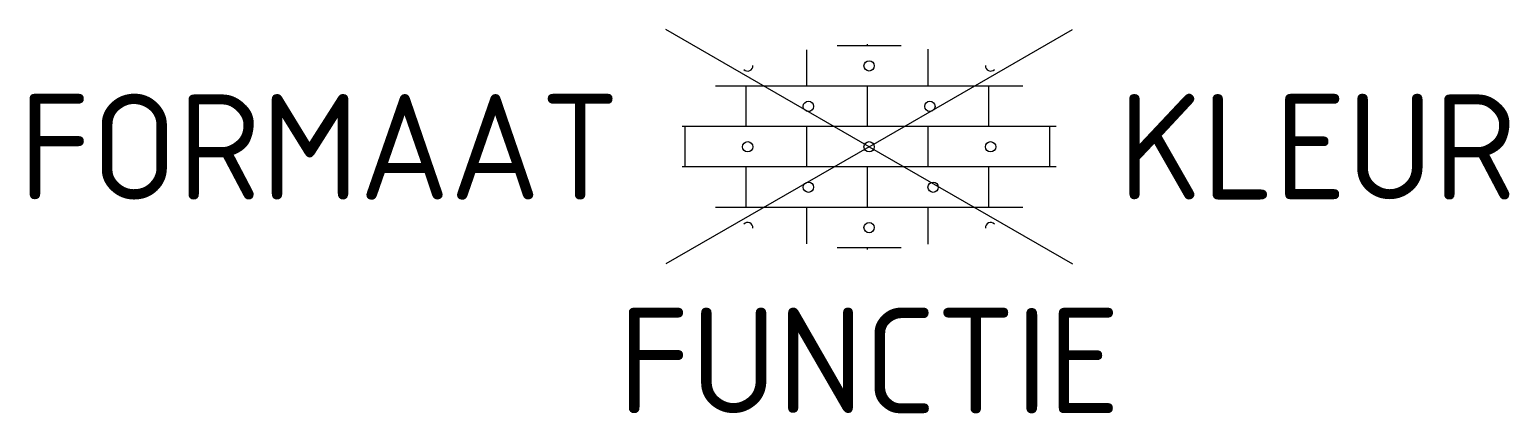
# Model space of a CAD drawing. Header units: metres. Extents: x -14.3 to 10.9, y -4.5 to 2.
import ezdxf
from ezdxf.enums import TextEntityAlignment as Align

# ---------------------------------------------------------------- set-up
doc = ezdxf.new("R2010")
doc.units = ezdxf.units.M
doc.styles.add('NLCS-ISO', font='NLCS-ISO.ttf')

msp = doc.modelspace()

# ---------------------------------------------------------------- linework, layer by layer
for p, q in [((0, 0), (-3.464, 2)), ((0, 0), (3.464, 2)), ((-1.063, 1.035), (-1.063, 1.654)), ((0.547, 1.725), (-0.547, 1.725)), ((-0.028, 1.725), (-0.028, 1.75)), ((1.007, 1.035), (1.007, 1.664)), ((2.621, 1.035), (-2.621, 1.035)), ((-2.098, 0.345), (-2.098, 1.035)), ((-0.028, 0.345), (-0.028, 1.035)), ((2.042, 0.345), (2.042, 1.035)), ((3.186, 0.345), (-3.186, 0.345)), ((-3.133, -0.345), (-3.133, 0.345)), ((-1.063, -0.345), (-1.063, 0.345)), ((1.007, -0.345), (1.007, 0.345)), ((3.077, -0.345), (3.077, 0.345)), ((0, 0), (-3.464, -2)), ((0, 0), (3.464, -2)), ((3.186, -0.345), (-3.186, -0.345)), ((-2.098, -1.035), (-2.098, -0.345)), ((-0.028, -1.035), (-0.028, -0.345)), ((2.042, -1.035), (2.042, -0.345)), ((2.621, -1.035), (-2.621, -1.035)), ((-1.063, -1.654), (-1.063, -1.035)), ((1.007, -1.664), (1.007, -1.035)), ((0.547, -1.725), (-0.547, -1.725)), ((-0.028, -1.75), (-0.028, -1.725))]:
    msp.add_line(p, q)
for centre in [(0, 1.38), (-1.035, 0.69), (1.035, 0.69), (-2.07, 0), (0, 0), (2.07, 0), (-1.035, -0.69), (1.091, -0.69), (0, -1.38)]:
    msp.add_circle(centre, 0.0881)
for centre, start, end in [((-2.07, 1.38), 223.1321, 4.4599), ((2.07, 1.38), 175.5401, 316.8679), ((-2.07, -1.38), 355.5401, 136.8679), ((2.07, -1.38), 43.1321, 184.4599)]:
    msp.add_arc(centre, 0.0881, start, end)

# ---------------------------------------------------------------- texts
at = {"style": 'NLCS-ISO'}
msp.add_attdef('FORMAAT', text='DF', height=1.8, dxfattribs=at).set_placement((-4.25, 0), align=Align.MIDDLE_RIGHT)
msp.add_attdef('KLEUR', text='RD', height=1.8, dxfattribs=at).set_placement((4.25, 0), align=Align.MIDDLE_LEFT)
at = {"style": 'NLCS-ISO', "flags": 1}
msp.add_attdef('FUNCTIE', text='', height=1.8, dxfattribs=at).set_placement((0, -2.75), align=Align.TOP_CENTER)

doc.saveas('drawing.dxf')
